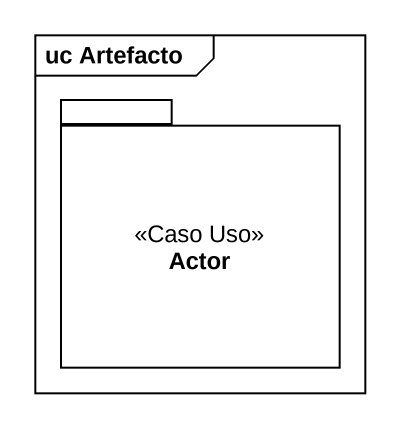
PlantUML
@startuml
mainframe uc Artefacto
package "Actor" as Actor_ <<Caso Uso>> {
}
@enduml
